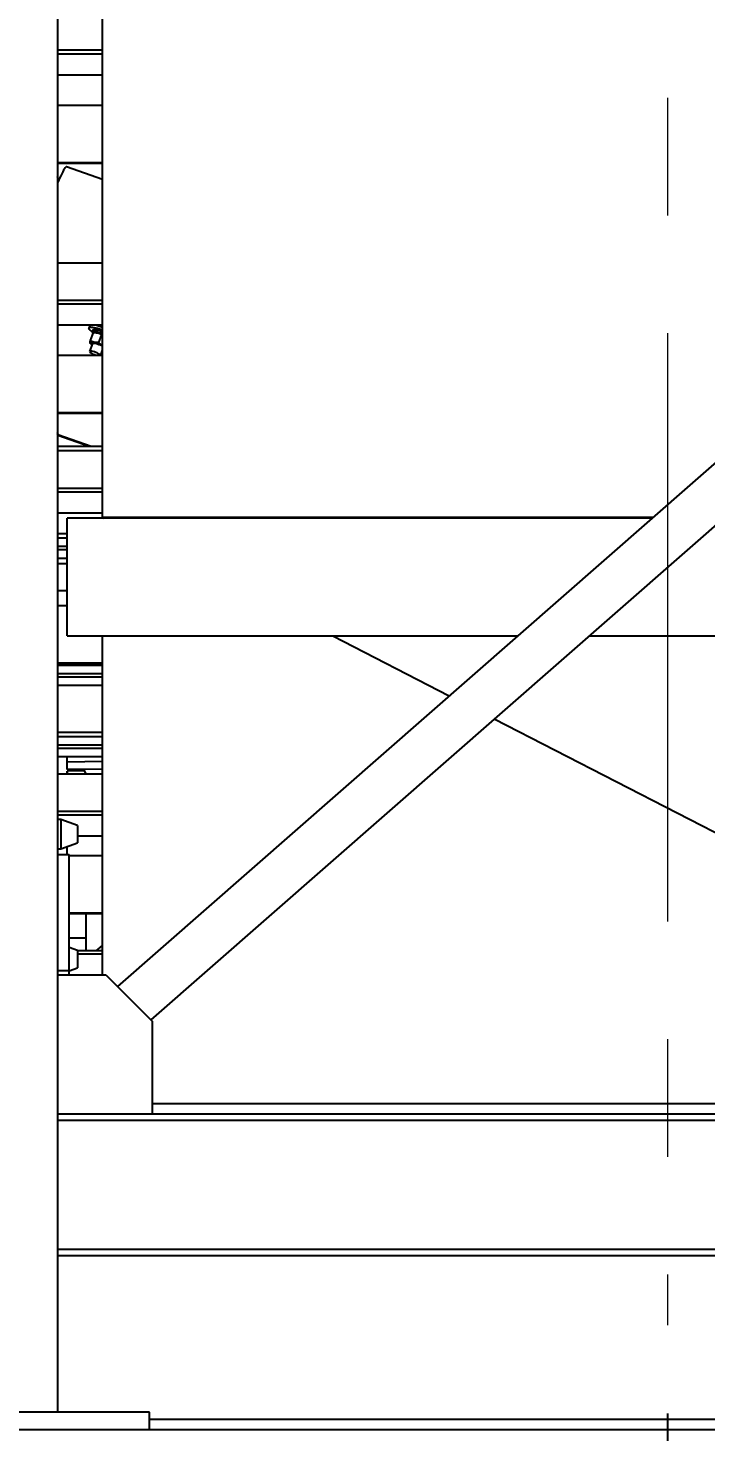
# Model space of a CAD drawing. Header units: millimetres. Extents: x 1293 to 41893, y 1011 to 26911.
# Drawn here: x 24060 to 24548, y 4707 to 5717 of the extents above; entities that cross this region are included whole.
import ezdxf

# ---------------------------------------------------------------- set-up
doc = ezdxf.new("R2010")
doc.units = ezdxf.units.MM
doc.header["$LTSCALE"] = 50
doc.linetypes.add('CENTERX2', pattern=[20.32, 12.7, -2.54, 2.54, -2.54])
doc.layers.add('CAPA_1', color=7, linetype='Continuous')
doc.layers.add('STRUC', color=4, linetype='Continuous')
doc.styles.add('SLDTEXTSTYLE0', font='TXT', dxfattribs={"width": 0.75})
doc.dimstyles.new('SLDDIMSTYLE0', dxfattribs={"dimtxt": 100, "dimasz": 100, "dimexe": 0, "dimexo": 0.0625, "dimgap": 25, "dimtad": 2, "dimdec": 0, "dimlfac": 1.5, "dimrnd": 1e-09, "dimzin": 12, "dimdsep": 46, "dimtxsty": 'SLDTEXTSTYLE0', "dimsah": 1, "dimcen": 0.09, "dimadec": 0, "dimazin": 3, "dimtfac": 1, "dimtdec": 0, "dimtofl": 0, "dimtmove": 0, "dimatfit": 3, "dimfxl": 1, "dimfrac": 2, "dimtolj": 1, "dimtzin": 12, "dimarcsym": 0})
doc.dimstyles.new('SLDDIMSTYLE1', dxfattribs={"dimtxt": 100, "dimasz": 100, "dimexe": 0, "dimexo": 0.0625, "dimgap": 25, "dimtad": 2, "dimdec": 4, "dimlfac": 75, "dimzin": 12, "dimdsep": 46, "dimtxsty": 'SLDTEXTSTYLE0', "dimsah": 1, "dimcen": 0.09, "dimadec": 0, "dimazin": 3, "dimtfac": 1, "dimtdec": 0, "dimtofl": 0, "dimtmove": 0, "dimatfit": 3, "dimfxl": 1, "dimfrac": 2, "dimtolj": 1, "dimtzin": 12, "dimarcsym": 0})

# ---------------------------------------------------------------- blocks, each defined once
blk = doc.blocks.new('_D_25')
at = {"layer": 'CAPA_1', "transparency": 16777216}
blk.add_arc((21236.5, 4708.5), 1605.7, 0, 40, dxfattribs=at)
for points in [[(22466.5, 5740.6), (22516.3, 5652.5), (22540.5, 5671.6)], [(22842.2, 4708.5), (22854.5, 4808.9), (22823.7, 4808)]]:
    blk.add_solid(points, dxfattribs=at)
at = {"layer": 'CAPA_1', "transparency": 16777216, "insert": (22832.1, 5396.3), "char_height": 100, "attachment_point": 1, "rotation": 290, "style": 'SLDTEXTSTYLE0'}
blk.add_mtext('40°', dxfattribs=at)
blk = doc.blocks.new('_D_29')
at = {"layer": 'CAPA_1', "transparency": 16777216}
for p, q in [((25228.8, 4716.7), (25228.8, 4200)), ((23811.5, 4704), (23811.5, 4200)), ((23811.5, 4250), (25228.8, 4250))]:
    blk.add_line(p, q, dxfattribs=at)
for points in [[(23811.5, 4250), (23911.5, 4234.6), (23911.5, 4265.3)], [(25228.8, 4250), (25128.8, 4265.3), (25128.8, 4234.6)]]:
    blk.add_solid(points, dxfattribs=at)
at = {"layer": 'CAPA_1', "transparency": 16777216, "insert": (24372.4, 4378.9), "char_height": 100, "attachment_point": 1, "style": 'SLDTEXTSTYLE0'}
blk.add_mtext('2126', dxfattribs=at)
blk = doc.blocks.new('_D_30')
at = {"layer": 'CAPA_1', "transparency": 16777216}
for p, q in [((24520.2, 4720.3), (24520.2, 4461.9)), ((21139.2, 4511.9), (24520.2, 4511.9)), ((21139.2, 4497.1), (21139.2, 4461.9))]:
    blk.add_line(p, q, dxfattribs=at)
for points in [[(21139.2, 4511.9), (21239.2, 4496.6), (21239.2, 4527.3)], [(24520.2, 4511.9), (24420.2, 4527.3), (24420.2, 4496.6)]]:
    blk.add_solid(points, dxfattribs=at)
at = {"layer": 'CAPA_1', "transparency": 16777216, "insert": (22681.9, 4640.8), "char_height": 100, "attachment_point": 1, "style": 'SLDTEXTSTYLE0'}
blk.add_mtext('5071', dxfattribs=at)

msp = doc.modelspace()

# ---------------------------------------------------------------- linework, layer by layer
at = {"color": 7, "linetype": 'Continuous', "lineweight": 25}
for p, q in [((24081.3760298, 5869.3271946), (24081.3760298, 4721.3271946)), ((24113.7760298, 5364.3761899), (24113.7760298, 5729.6116319)), ((24113.7760298, 5701.0513222), (24081.3760298, 5701.0513222)), ((24113.7760298, 5698.3587695), (24081.3760298, 5698.3587695)), ((24891.8134238, 5699.6344673), (24124.5389414, 5027.5782829)), ((24113.7760298, 5683.2078839), (24081.3760298, 5683.2078839)), ((24915.8131181, 5675.6347729), (24148.5386358, 5003.5785886)), ((24081.3760298, 5661.6379663), (24113.7760298, 5661.6379663)), ((24081.3760298, 5620.3896335), (24113.7760298, 5620.3896335)), ((24081.3760298, 5619.8585621), (24113.7760298, 5619.8585621)), ((24081.4513407, 5619.8585621), (24081.4513407, 5609.9687645)), ((24113.7760298, 5608.0945323), (24087.9282878, 5617.2612194)), ((24081.3760298, 5609.7671526), (24081.4513407, 5609.9687645)), ((24113.7760298, 5548.0103773), (24081.3760298, 5548.0103773)), ((24113.7760298, 5521.0904787), (24081.3760298, 5521.0904787)), ((24113.7760298, 5518.397926), (24081.3760298, 5518.397926)), ((24113.7760298, 5503.2470404), (24081.3760298, 5503.2470404)), ((24104.5224965, 5502.853057), (24103.9433424, 5501.3026268)), ((24106.9168949, 5497.9337099), (24104.7897865, 5492.2393136)), ((24106.6627667, 5497.8155588), (24106.3464983, 5498.4764153)), ((24106.3467129, 5498.463292), (24106.349372, 5498.4704106)), ((24106.413447, 5498.2227697), (24106.3467129, 5498.463292)), ((24106.3467129, 5498.463292), (24106.6629658, 5497.8033783)), ((24106.77628, 5499.692284), (24106.3679763, 5498.5992308)), ((24106.413447, 5498.2227697), (24106.7249058, 5497.5801349)), ((24106.8481957, 5497.749798), (24106.6627667, 5497.8155588)), ((24106.6629658, 5497.8033783), (24106.7601873, 5497.5141943)), ((24106.8443141, 5497.7394065), (24106.6629658, 5497.8033783)), ((24106.9641422, 5497.9405552), (24106.9168949, 5497.9337099)), ((24107.7876144, 5498.0495681), (24106.963516, 5497.9463892)), ((24107.7139253, 5500.2277991), (24107.0574258, 5499.9467395)), ((24112.8840068, 5496.6423294), (24110.756771, 5490.9475919)), ((24112.8840068, 5496.6423294), (24113.7760298, 5496.4464634)), ((24106.5878009, 5490.2353832), (24104.4127124, 5484.4125414)), ((24104.6565238, 5490.6078448), (24104.9045399, 5490.3314052)), ((24112.4289961, 5481.6771228), (24113.7760298, 5485.2832125)), ((24081.3760298, 5481.6771228), (24113.7760298, 5481.6771228)), ((24081.3760298, 5440.4287901), (24113.7760298, 5440.4287901)), ((24081.3760298, 5439.8977186), (24113.7760298, 5439.8977186)), ((24081.6646478, 5424.707855), (24081.3760298, 5425.310935)), ((24081.6359347, 5424.1901564), (24104.0487124, 5416.2416507)), ((24081.6646478, 5425.1847632), (24081.6646478, 5424.2309468)), ((24081.6646478, 5424.707855), (24105.537205, 5416.2416507)), ((24081.3760298, 5416.2416507), (24113.7760298, 5416.2416507)), ((24081.3760298, 5413.0397447), (24113.7760298, 5413.0397447)), ((24081.3760298, 5386.1198461), (24113.7760298, 5386.1198461)), ((24081.3760298, 5383.4272934), (24113.7760298, 5383.4272934)), ((24081.3760298, 5368.2764078), (24113.7760298, 5368.2764078)), ((24509.0550663, 5364.3761899), (24088.3760298, 5364.3761899)), ((24088.3760298, 5279.7095232), (24088.3760298, 5364.3761899)), ((24509.6491978, 5364.89659), (24113.7760298, 5364.89659)), ((24113.7760298, 5364.89659), (24114.7883466, 5364.3761899)), ((24088.3760298, 5353.1092611), (24081.3760298, 5353.1092611)), ((24081.3760298, 5350.2443184), (24088.3760298, 5350.2443184)), ((24081.3760298, 5344.2105912), (24088.3760298, 5344.2105912)), ((24081.3760298, 5341.8111133), (24088.3760298, 5341.8111133)), ((24081.3760298, 5335.7773861), (24088.3760298, 5335.7773861)), ((24088.3760298, 5331.5678566), (24081.3760298, 5331.5678566)), ((24081.3760298, 5312.5178566), (24088.3760298, 5312.5178566)), ((24081.3760298, 5301.7162793), (24088.3760298, 5301.7162793)), ((24088.3760298, 5279.7095232), (24412.3926527, 5279.7095232)), ((24113.7760298, 5035.9938613), (24113.7760298, 5279.7095232)), ((24279.4875705, 5279.7095232), (24363.2388207, 5236.655652)), ((24463.7923673, 5279.7095232), (24951.9760298, 5279.7095232)), ((24081.3760298, 5260.4679466), (24113.7760298, 5260.4679466)), ((24081.3760298, 5259.9368751), (24113.7760298, 5259.9368751)), ((24081.3760298, 5258.8253346), (24113.7760298, 5258.8253346)), ((24081.3760298, 5252.7916075), (24113.7760298, 5252.7916075)), ((24081.3760298, 5250.3921296), (24113.7760298, 5250.3921296)), ((24081.3760298, 5244.3584024), (24113.7760298, 5244.3584024)), ((24395.6287812, 5220.0049968), (24926.5760298, 4947.0617937)), ((24113.7760298, 5210.2664663), (24081.3760298, 5210.2664663)), ((24081.3760298, 5207.4015236), (24113.7760298, 5207.4015236)), ((24081.3760298, 5201.3677964), (24113.7760298, 5201.3677964)), ((24081.3760298, 5198.9683185), (24113.7760298, 5198.9683185)), ((24081.3760298, 5192.9345914), (24113.7760298, 5192.9345914)), ((24088.265207, 5188.929937), (24088.265207, 5192.9345914)), ((24113.7760298, 5189.3071589), (24088.265207, 5188.929937)), ((24088.3760298, 5183.55147), (24088.265207, 5188.929937)), ((24100.5592273, 5182.6382328), (24088.265207, 5182.4943669)), ((24088.3147813, 5180.5903219), (24088.265207, 5182.4943669)), ((24088.265207, 5182.4943669), (24088.265207, 5180.5903219)), ((24113.7760298, 5183.9270531), (24088.3760298, 5183.55147)), ((24099.954271, 5183.7226744), (24101.7016554, 5180.5903219)), ((24081.3760298, 5180.5903219), (24113.7760298, 5180.5903219)), ((24081.3760298, 5153.6704233), (24113.7760298, 5153.6704233)), ((24081.3760298, 5150.9778706), (24113.7760298, 5150.9778706)), ((24083.6676964, 5147.7899953), (24081.3760298, 5147.7899953)), ((24095.6676964, 5143.4223525), (24083.6676964, 5147.7899953)), ((24083.6676964, 5147.7899953), (24083.6676964, 5126.6233287)), ((24095.6676964, 5143.4223525), (24095.6676964, 5130.9909715)), ((24083.6676964, 5126.6233287), (24095.6676964, 5130.9909715)), ((24095.6676964, 5135.826985), (24113.7760298, 5135.826985)), ((24081.3760298, 5126.6233287), (24083.6676964, 5126.6233287)), ((24081.3760298, 5122.5362183), (24089.8426964, 5122.5362183)), ((24088.265207, 5122.5362183), (24088.265207, 5128.2966857)), ((24089.8426964, 5035.9938613), (24089.8426964, 5122.5362183)), ((24089.8426964, 5121.7554359), (24113.7760298, 5121.7554359)), ((24089.8426964, 5080.5071031), (24113.7760298, 5080.5071031)), ((24089.8426964, 5079.9760317), (24113.7760298, 5079.9760317)), ((24102.0035314, 5053.2445297), (24102.0035314, 5079.9760317)), ((24113.6451981, 5056.8487705), (24113.6451981, 5079.9760317)), ((24089.8426964, 5062.4352917), (24102.0035314, 5062.4352917)), ((24095.6676964, 5053.4419308), (24089.8426964, 5055.5620574)), ((24095.6676964, 5053.4419308), (24095.6676964, 5041.0105498)), ((24113.7760298, 5053.167223), (24095.6676964, 5053.2861354)), ((24113.7760298, 5050.7779434), (24095.6676964, 5050.8968558)), ((24109.059526, 5053.1981949), (24113.7760298, 5056.9529234)), ((24089.8426964, 5038.8904231), (24095.6676964, 5041.0105498)), ((24089.8426964, 5038.7204945), (24081.3760298, 5038.7204945)), ((24081.3760298, 5035.9938613), (24116.1233631, 5035.9938613)), ((24116.1233631, 5035.9938613), (24149.4566964, 5002.6605279)), ((24149.4566964, 5002.6605279), (24149.4566964, 4935.9938613)), ((24149.4566964, 4943.3727917), (24926.5760298, 4943.3727917)), ((24081.3760298, 4935.9938613), (24958.9760298, 4935.9938613)), ((24081.3760298, 4931.2525279), (24958.9760298, 4931.2525279)), ((24081.3760298, 4838.6271946), (24958.9760298, 4838.6271946)), ((24081.3760298, 4833.8858613), (24958.9760298, 4833.8858613)), ((24147.5093631, 4721.3271946), (23947.5093631, 4721.3271946)), ((24147.5093631, 4708.6271946), (24147.5093631, 4721.3271946)), ((24147.5093631, 4708.6271946), (23947.5093631, 4708.6271946))]:
    msp.add_line(p, q, dxfattribs=at)
at = {"color": 7, "linetype": 'Continuous', "lineweight": 25, "flags": 128}
for points in [[(24087.9282878, 5617.2612194), (24087.8944236, 5617.2706266), (24087.6141839, 5617.2082896), (24087.2565698, 5616.9231195), (24086.8235815, 5616.4167111), (24086.3176402, 5615.6918964), (24085.7415755, 5614.752729), (24085.0986088, 5613.6044611), (24084.392336, 5612.2535141), (24083.6267068, 5610.7074432), (24082.806003, 5608.9748946), (24081.9348141, 5607.0655574), (24081.3760298, 5605.8080347)], [(24106.395152, 5498.6719818), (24105.6405526, 5499.1722082), (24104.8973558, 5499.74393), (24104.3543152, 5500.2677426), (24104.0235616, 5500.7319451), (24103.9124832, 5501.1261678), (24104.0235616, 5501.4416044), (24104.3543152, 5501.6712088), (24104.8973558, 5501.8098518), (24105.6405526, 5501.8544364), (24106.5673038, 5501.8039667), (24107.6569074, 5501.65957), (24108.8850233, 5501.4244721), (24110.2242177, 5501.1039244), (24111.6445749, 5500.7050877), (24113.1143667, 5500.2368711), (24113.7760298, 5500.0087948)], [(24106.3464983, 5498.4764153), (24106.4574562, 5498.7325651), (24106.7867726, 5498.901802), (24107.3238893, 5498.9787001), (24108.0515862, 5498.9607942), (24108.9465328, 5498.8486582), (24109.9800368, 5498.6458873), (24111.1189634, 5498.3589824), (24112.3267981, 5497.9971419), (24113.564817, 5497.5719666), (24113.7760298, 5497.4941188)], [(24113.6738901, 5496.8606507), (24112.7693483, 5497.1859787), (24111.562224, 5497.5719996), (24110.4100819, 5497.8846596), (24109.3544594, 5498.1126866), (24108.4334141, 5498.2478596), (24107.6801519, 5498.2853054), (24107.1218296, 5498.2236739), (24106.7785762, 5498.0651871), (24106.6627667, 5497.8155588)], [(24113.7760298, 5498.7362668), (24112.7351017, 5499.0901952), (24111.5272671, 5499.4520357), (24110.3883404, 5499.7389406), (24109.3548365, 5499.9417115), (24108.4598898, 5500.0538475), (24107.7321929, 5500.0717534), (24107.1950762, 5499.9948552), (24106.8657599, 5499.8256183), (24106.77628, 5499.692284)], [(24107.7139253, 5500.2277991), (24107.8921046, 5500.285746), (24108.4504268, 5500.3473775), (24109.203689, 5500.3099317), (24110.1247343, 5500.1747587), (24111.1803569, 5499.9467317), (24112.332499, 5499.6340717), (24113.5396233, 5499.2480508), (24113.7760298, 5499.1659719)], [(24112.3125006, 5481.6771228), (24112.2408385, 5481.7892988), (24111.9007733, 5482.124554), (24111.3560005, 5482.5066876), (24110.6381806, 5482.9134911), (24109.7890304, 5483.3213228), (24108.8578995, 5483.7064809), (24107.898902, 5484.0465814), (24106.9677711, 5484.321859), (24106.118621, 5484.5163154), (24105.400801, 5484.6186497), (24104.8560283, 5484.6229144), (24104.5159631, 5484.5288617), (24104.4003687, 5484.3419577)], [(24104.4003687, 5484.3419577), (24104.5159631, 5484.0730646), (24104.8560283, 5483.7378093), (24105.400801, 5483.3556758), (24106.118621, 5482.9488722), (24106.9677711, 5482.5410405), (24107.898902, 5482.1558824), (24108.8578995, 5481.8157819), (24109.3028121, 5481.6771228)], [(24106.2424134, 5489.3107605), (24105.6290434, 5489.7127531), (24105.0817382, 5490.1519683), (24104.7447094, 5490.5374612), (24104.6309086, 5490.8544176), (24104.7447094, 5491.0906571), (24105.0817382, 5491.237101), (24105.6290434, 5491.2881217), (24106.3655923, 5491.2417583), (24107.2630798, 5491.0997928), (24108.2870158, 5490.8676806), (24109.3980511, 5490.5543418), (24110.5534893, 5490.1718178), (24111.7089274, 5489.7348087), (24112.8199628, 5489.2601086), (24113.7760298, 5488.8007245)], [(24106.5878009, 5490.2353832), (24106.6910516, 5490.3517036), (24107.0311168, 5490.4457563), (24107.5758895, 5490.4414915), (24108.2937095, 5490.3391573), (24109.1428596, 5490.1447009), (24110.0739905, 5489.8694233), (24111.0329881, 5489.5293228), (24111.9641189, 5489.1441647), (24112.8132691, 5488.736333), (24113.531089, 5488.3295294), (24113.7760298, 5488.1695186)]]:
    msp.add_lwpolyline(points, dxfattribs=at)
at = {"color": 7, "linetype": 'Continuous', "lineweight": 25}
for centre, radius, start, end in [((24105.2164917, 5502.4993499), 0.7789339, 106.2828064549, 152.9935230511), ((24107.1489358, 5481.2423322), 16.8193665, 66.7953542818, 87.8237948796), ((24102.1498425, 5468.5793504), 35.1580208, 70.6897164851, 80.4197669423)]:
    msp.add_arc(centre, radius, start, end, dxfattribs=at)
for centre, start_param, end_param in [((24080.4015985, 5427.8239595), 3.2878089965, 3.9774239508), ((24080.4015985, 5426.870143), 2.5981940421, 3.2878089965)]:
    msp.add_ellipse(centre, major_axis=(-1.2495718, 2.6802961), ratio=0.0686570063, start_param=start_param, end_param=end_param, dxfattribs=at)
for points, knots in [([(24106.9168949, 5497.9337099), (24107.4908469, 5497.9716065), (24108.6511963, 5498.0482215), (24110.2439743, 5497.8233959), (24111.6660903, 5497.3396399), (24112.4755623, 5496.8761817), (24112.8840068, 5496.6423294)], [0, 0, 0, 0, 0.2646176718, 0.5349733347, 0.76535622725, 1, 1, 1, 1]), ([(24104.7897865, 5492.2393136), (24104.7611041, 5492.0936061), (24104.6764681, 5491.663653), (24104.5952178, 5491.096368), (24104.5784207, 5490.6905549), (24104.6514918, 5490.6733826), (24104.6766526, 5490.6674696)], [0, 0, 0, 0, 0.1667026633, 0.4919055611, 0.8250459383, 1, 1, 1, 1]), ([(24110.756771, 5490.9475919), (24110.1828472, 5490.9097209), (24109.0225534, 5490.8331575), (24107.4298267, 5491.0580701), (24106.0077263, 5491.5419131), (24105.1982386, 5492.0054312), (24104.7897865, 5492.2393136)], [0, 0, 0, 0, 0.2646061211, 0.5349506065, 0.7653448938, 1, 1, 1, 1]), ([(24113.7760298, 5488.886047), (24113.628064, 5488.9430477), (24113.0001248, 5489.1849479), (24111.9787027, 5489.885106), (24111.166562, 5490.5912732), (24110.756771, 5490.9475919)], [0, 0, 0, 0, 0.13249201758, 0.56227166941, 1, 1, 1, 1])]:
    msp.add_open_spline(points, degree=3, knots=knots, dxfattribs=at)
at = {"layer": 'CAPA_1', "linetype": 'CENTERX2', "lineweight": 18, "ltscale": 0.666667}
msp.add_line((24520.1760298, 8884.2682552), (24520.1760298, 4783.8029069), dxfattribs=at)
at = {"layer": 'CAPA_1'}
msp.add_line((25825.7071983, 4708.4929069), (20823.7856538, 4708.4929069), dxfattribs=at)
at = {"layer": 'STRUC', "linetype": 'Continuous', "lineweight": 25}
for p, q in [((25284.0453631, 4708.4929069), (23756.3066964, 4708.4929069)), ((24892.8426964, 4715.9435736), (24147.5093631, 4715.9435736))]:
    msp.add_line(p, q, dxfattribs=at)

# ---------------------------------------------------------------- dimensions: what is measured, and where the dimension line sits
at = {"layer": 'CAPA_1'}
dim = msp.add_angular_dim_2l(base=(22745.3522732, 5257.677891), line1=((20823.7856538, 4708.4929069), (25825.7071983, 4708.4929069)), line2=((23122.9733631, 6291.4496896), (21252.3587895, 4721.8176909)), dimstyle='SLDDIMSTYLE1', dxfattribs=at)
dim.commit()
dim.dimension.update_dxf_attribs({"geometry": '_D_25', "text_midpoint": (22745.3522732, 5257.677891), "dimtype": 162})
for base, p1, p2, picture, middle in [((24520.1760298, 4511.9375385), (21139.1883912, 4560.6044109), (24520.1760298, 4783.8029069), '_D_30', (22829.6822105, 4511.9375385)), ((25228.8426964, 4249.9528805), (23811.5093631, 4767.4529069), (25228.8426964, 4780.1529069), '_D_29', (24520.1760298, 4249.9528805))]:
    dim = msp.add_linear_dim(base=base, p1=p1, p2=p2, dimstyle='SLDDIMSTYLE0', dxfattribs=at)
    dim.commit()
    dim.dimension.update_dxf_attribs({"geometry": picture, "text_midpoint": middle, "dimtype": 160})

doc.saveas('drawing.dxf')
